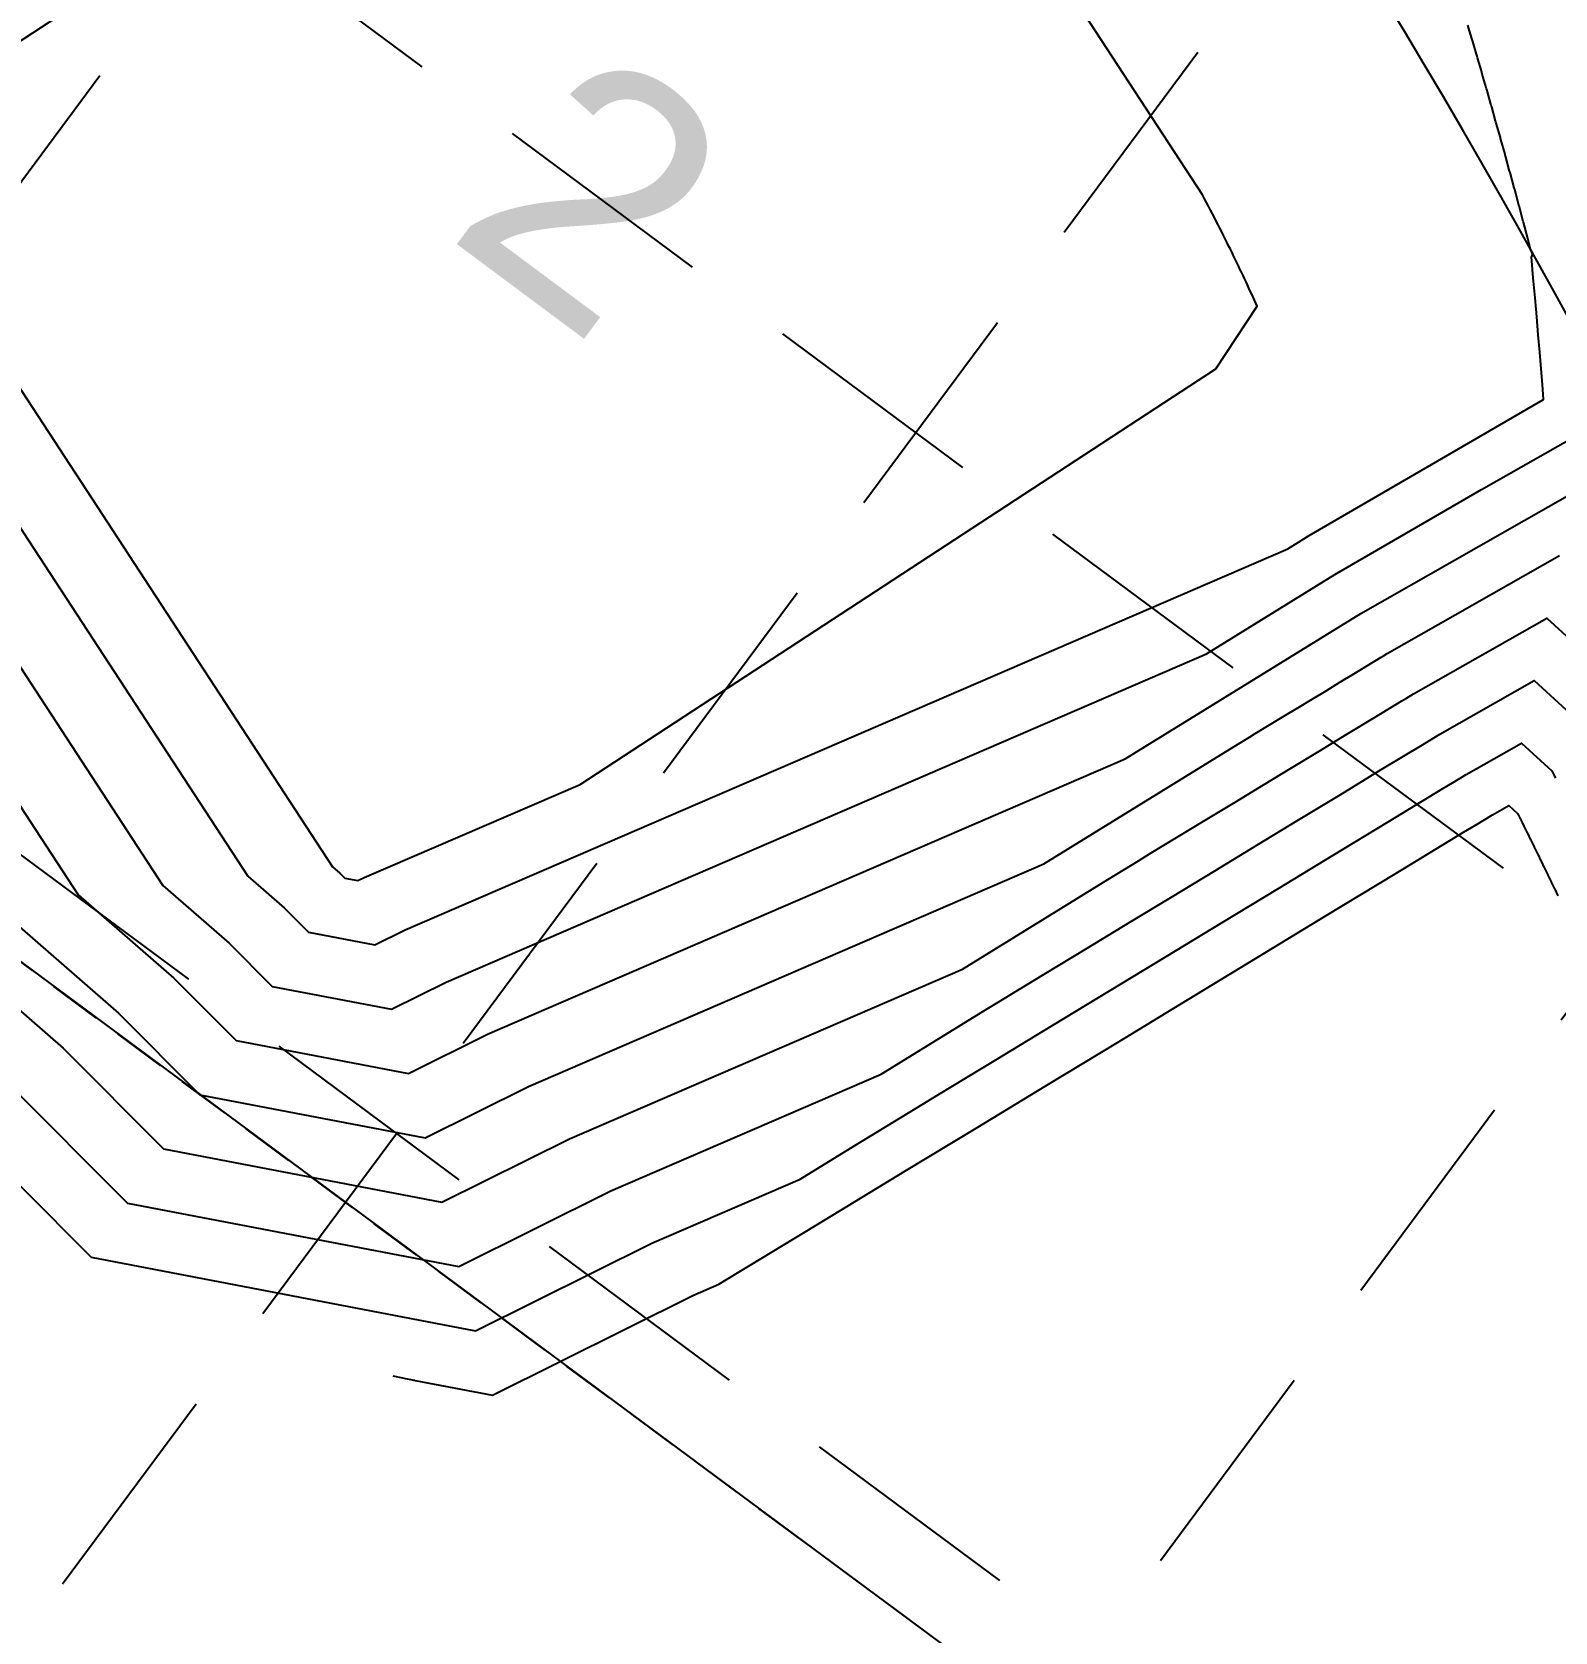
# Model space of a CAD drawing. Header units: feet. Extents: x 2260 to 6199, y 3666 to 7344.
# Drawn here: x 4883.5 to 4975.1, y 4192.9 to 4289.2 of the extents above; entities that cross this region are included whole.
import ezdxf
from ezdxf.enums import TextEntityAlignment as Align

# ---------------------------------------------------------------- set-up
doc = ezdxf.new("R2010")
doc.units = ezdxf.units.FT
doc.header["$LTSCALE"] = 40
doc.header["$MEASUREMENT"] = 0
doc.linetypes.add('HIDDEN', pattern=[0.375, 0.25, -0.125])
doc.linetypes.add('TIGHT', pattern=[0.12, 0.08, -0.04])
for name, color, linetype in [('EOP-PROP', 4, 'CONTINUOUS'), ('ESMT-LINE', 6, 'TIGHT'), ('GRID', 254, 'HIDDEN'), ('LOT-NOS', 4, 'CONTINUOUS'), ('lots-line', 4, 'CONTINUOUS'), ('PC', 43, 'CONTINUOUS'), ('POND', 5, 'CONTINUOUS'), ('ST-ROW', 2, 'CONTINUOUS')]:
    doc.layers.add(name, color=color, linetype=linetype)
doc.styles.get("Standard").update_dxf_attribs({"font": 'ARIAL.TTF'})

msp = doc.modelspace()

# ---------------------------------------------------------------- hatches: boundary and pattern name
at = {"layer": 'POND'}
h = msp.add_hatch(dxfattribs=at)
h.set_pattern_fill('ANSI31', color=256, scale=60, style=0)
edge = h.paths.add_edge_path()
edge.add_line((4863.353, 6262.326), (4832.613, 6283.584))
edge.add_line((4832.613, 6283.584), (4828.951, 6094.848))
edge.add_line((4828.951, 6094.848), (4828.265, 6021.936))
edge.add_line((4828.265, 6021.936), (4847.632, 5898.393))
edge.add_line((4847.632, 5898.393), (4848.09, 5787.699))
edge.add_line((4848.09, 5787.699), (4853.68, 5749.385))
edge.add_line((4853.68, 5749.385), (4869.801, 5688.769))
edge.add_line((4869.801, 5688.769), (4874.377, 5637.74))
edge.add_line((4874.377, 5637.74), (4884.838, 5598.232))
edge.add_line((4884.838, 5598.232), (4879.893, 5563.291))
edge.add_line((4879.893, 5563.291), (4875.071, 5535.802))
edge.add_line((4875.071, 5535.802), (4886.827, 5492.93))
edge.add_line((4886.827, 5492.93), (4883.048, 5458.457))
edge.add_line((4883.048, 5458.457), (4889.304, 5416.552))
edge.add_line((4889.304, 5416.552), (4906.429, 5313.795))
edge.add_line((4906.429, 5313.795), (4892.003, 5244.123))
edge.add_line((4892.003, 5244.123), (4898.159, 5209.036))
edge.add_line((4898.159, 5209.036), (4893.387, 5196.187))
edge.add_line((4893.387, 5196.187), (4908.411, 5098.29))
edge.add_line((4908.411, 5098.29), (4924.305, 5022.584))
edge.add_line((4924.305, 5022.584), (4923.267, 4983.396))
edge.add_line((4923.267, 4983.396), (4937.517, 4964.849))
edge.add_line((4937.517, 4964.849), (4969.271, 4921.35))
edge.add_line((4969.271, 4921.35), (4967.618, 4860.729))
edge.add_line((4967.618, 4860.729), (4960.155, 4836.434))
edge.add_line((4960.155, 4836.434), (4955.165, 4822.588))
edge.add_line((4955.165, 4822.588), (4971.989, 4795.467))
edge.add_line((4971.989, 4795.467), (4979.836, 4773.672))
edge.add_line((4979.836, 4773.672), (4989.694, 4738.399))
edge.add_line((4989.694, 4738.399), (4988.655, 4699.211))
edge.add_line((4988.655, 4699.211), (4985.504, 4689.558))
edge.add_line((4985.504, 4689.558), (4978.631, 4658.686))
edge.add_line((4978.631, 4658.686), (4976.821, 4640.048))
edge.add_line((4976.821, 4640.048), (4998.817, 4615.764))
edge.add_line((4998.817, 4615.764), (5014.409, 4588.232))
edge.add_line((5014.409, 4588.232), (5041.935, 4510.338))
edge.add_line((5041.935, 4510.338), (5037.43, 4487.518))
edge.add_line((5037.43, 4487.518), (5039.129, 4428.436))
edge.add_line((5039.129, 4428.436), (5050.174, 4396.851))
edge.add_line((5050.174, 4396.851), (5077.994, 4337.697))
edge.add_line((5077.994, 4337.697), (5172.268, 4069.55))
edge.add_line((5172.268, 4069.55), (5191.801, 4095.126))
edge.add_line((5191.801, 4095.126), (5125.439, 4396.171))
edge.add_line((5125.439, 4396.171), (5117.339, 4487.528))
edge.add_line((5117.339, 4487.528), (5073.413, 4643.969))
edge.add_line((5073.413, 4643.969), (5064.898, 4695.709))
edge.add_line((5064.898, 4695.709), (5032.387, 4796.886))
edge.add_line((5032.387, 4796.886), (5027.788, 4859.492))
edge.add_line((5027.788, 4859.492), (5015.99, 4975.615))
edge.add_line((5015.99, 4975.615), (4999.412, 5007.169))
edge.add_line((4999.412, 5007.169), (4995.839, 5066.284))
edge.add_line((4995.839, 5066.284), (4938.691, 5327.031))
edge.add_line((4938.691, 5327.031), (4957.398, 5595.005))
edge.add_line((4957.398, 5595.005), (4940.454, 5946.721))
edge.add_line((4940.454, 5946.721), (4931.046, 6032.46))
edge.add_line((4931.046, 6032.46), (4906.393, 6095.713))
edge.add_line((4906.393, 6095.713), (4865.821, 6172.045))
edge.add_line((4865.821, 6172.045), (4864.54, 6247.036))

# ---------------------------------------------------------------- linework, layer by layer
at = {"layer": 'EOP-PROP', "color": 7}
for radius, start in [(518.5, 20.23119), (481.5, 17.55174)]:
    msp.add_arc((4565.366, 4048.387), radius, start, 53.37652, dxfattribs=at)
at = {"layer": 'ESMT-LINE', "color": 7}
msp.add_line((4995.374, 4149.887), (4533.75, 4491.531), dxfattribs=at)
at = {"layer": 'GRID', "linetype": 'HIDDEN', "ltscale": 1.35}
for p, q in [((2586.069, 6007.536), (5188.502, 4078.364)), ((2555.757, 5964.678), (5158.19, 4035.507)), ((5828.149, 5555.416), (4738.963, 4086.115)), ((5870.124, 5524.3), (4780.938, 4054.999)), ((5912.098, 5493.185), (4822.913, 4023.884))]:
    msp.add_line(p, q, dxfattribs=at)
at = {"layer": 'lots-line', "color": 7}
msp.add_line((4533.75, 4491.531), (4962.708, 4174.063), dxfattribs=at)
at = {"layer": 'PC', "color": 43, "flags": 128}
for points, elevation in [([(4903.441, 4238.293), (4916.44, 4243.906), (4954.706, 4268.916), (4957.196, 4272.683), (4957.116, 4272.862), (4957.035, 4273.042), (4956.953, 4273.223), (4956.869, 4273.405), (4956.785, 4273.589), (4956.7, 4273.774), (4956.613, 4273.961), (4956.613, 4273.961), (4956.525, 4274.149), (4956.436, 4274.339), (4956.346, 4274.53), (4956.255, 4274.722), (4956.163, 4274.916), (4956.069, 4275.112), (4955.974, 4275.309), (4955.878, 4275.507), (4955.78, 4275.708), (4955.682, 4275.909), (4955.582, 4276.113), (4955.48, 4276.318), (4955.377, 4276.525), (4955.273, 4276.733), (4955.168, 4276.943), (4955.061, 4277.155), (4954.953, 4277.369), (4954.843, 4277.584), (4954.732, 4277.801), (4954.619, 4278.02), (4954.505, 4278.241), (4954.389, 4278.464), (4954.272, 4278.689), (4954.153, 4278.915), (4954.033, 4279.144), (4953.911, 4279.375), (4932.913, 4311.501)], 546), ([(4915.496, 4310.034), (4874.967, 4283.545)], 546), ([(4873.577, 4273.362), (4896.442, 4238.378), (4898.659, 4236.447), (4900.098, 4235.005), (4904.086, 4234.241), (4905.916, 4235.151), (4959.039, 4258.088), (4960.327, 4258.883), (4974.439, 4267.061), (4974.366, 4267.971), (4974.289, 4268.92), (4974.206, 4269.914), (4974.118, 4270.954), (4974.023, 4272.044), (4973.922, 4273.188), (4973.814, 4274.39), (4973.699, 4275.655), (4973.793, 4275.798), (4973.657, 4276.102), (4973.486, 4276.751), (4973.485, 4276.757), (4973.483, 4276.763), (4973.224, 4277.737), (4973.22, 4277.752), (4973.216, 4277.767), (4972.961, 4278.721), (4972.954, 4278.745), (4972.947, 4278.769), (4972.695, 4279.704), (4972.686, 4279.737), (4972.676, 4279.77), (4972.667, 4279.804), (4972.415, 4280.728), (4972.403, 4280.77), (4972.391, 4280.813), (4972.143, 4281.718), (4972.128, 4281.769), (4972.113, 4281.821), (4971.868, 4282.706), (4971.851, 4282.767), (4971.851, 4282.767), (4971.833, 4282.829), (4971.591, 4283.694), (4971.571, 4283.763), (4971.55, 4283.834), (4971.312, 4284.68), (4971.289, 4284.758), (4971.266, 4284.838), (4971.03, 4285.664), (4971.005, 4285.752), (4970.979, 4285.84), (4970.747, 4286.648), (4970.719, 4286.744), (4970.69, 4286.842), (4970.462, 4287.63), (4970.431, 4287.735), (4970.399, 4287.842), (4970.175, 4288.612), (4970.141, 4288.725), (4970.106, 4288.841), (4969.885, 4289.592)], 545), ([(4875.089, 4279.418), (4901.546, 4238.939), (4901.989, 4238.552), (4902.277, 4238.264), (4903.075, 4238.111), (4903.441, 4238.293)], 546), ([(4872.066, 4267.305), (4891.338, 4237.818), (4895.328, 4234.341), (4897.919, 4231.745), (4905.097, 4230.371), (4908.39, 4232.008), (4954.146, 4251.764), (4961.877, 4256.539), (4970.703, 4261.654), (4976.925, 4265.189)], 544), ([(4870.554, 4261.249), (4886.234, 4237.258), (4891.997, 4232.235), (4895.74, 4228.486), (4906.108, 4226.501), (4910.865, 4228.866), (4949.254, 4245.441), (4963.426, 4254.195), (4976.16, 4261.43)], 543), ([(4881.13, 4236.698), (4888.666, 4230.129), (4893.561, 4225.226), (4907.119, 4222.631), (4913.34, 4225.723), (4944.361, 4239.117), (4955.813, 4246.191), (4956.738, 4246.752), (4957.075, 4246.956), (4957.938, 4247.48), (4958.796, 4248), (4959.649, 4248.518), (4960.497, 4249.032), (4961.34, 4249.543), (4962.178, 4250.052), (4963.012, 4250.557), (4963.84, 4251.06), (4964.664, 4251.56), (4964.809, 4251.647), (4965.012, 4251.771), (4975.396, 4257.67)], 542), ([(4876.026, 4236.137), (4885.335, 4228.024), (4891.382, 4221.967), (4908.131, 4218.761), (4915.815, 4222.581), (4939.468, 4232.794), (4948.201, 4238.188), (4950.05, 4239.309), (4950.724, 4239.718), (4952.45, 4240.765), (4954.166, 4241.806), (4955.872, 4242.84), (4957.568, 4243.869), (4959.254, 4244.892), (4960.931, 4245.909), (4962.597, 4246.92), (4964.255, 4247.925), (4965.903, 4248.925), (4966.191, 4249.1), (4966.598, 4249.347), (4974.631, 4253.91), (4979.026, 4249.9)], 541), ([(4882.005, 4225.918), (4889.204, 4218.708), (4909.142, 4214.891), (4918.29, 4219.438), (4934.576, 4226.47), (4940.588, 4230.184), (4943.362, 4231.866), (4944.373, 4232.479), (4946.962, 4234.05), (4949.536, 4235.611), (4952.095, 4237.163), (4954.639, 4238.706), (4957.168, 4240.241), (4959.683, 4241.766), (4962.183, 4243.283), (4964.669, 4244.791), (4967.141, 4246.29), (4967.574, 4246.553), (4968.184, 4246.923), (4973.866, 4250.151), (4976.975, 4247.314)], 540), ([(4878.674, 4223.812), (4887.025, 4215.448), (4910.153, 4211.021), (4920.764, 4216.296), (4929.683, 4220.146), (4932.976, 4222.18), (4936.674, 4224.423), (4938.022, 4225.241), (4941.474, 4227.335), (4944.906, 4229.417), (4948.318, 4231.486), (4951.71, 4233.544), (4955.082, 4235.589), (4958.435, 4237.623), (4961.769, 4239.645), (4965.084, 4241.656), (4968.379, 4243.655), (4968.957, 4244.005), (4969.77, 4244.498), (4973.102, 4246.391), (4974.924, 4244.728), (4974.968, 4244.643), (4975.012, 4244.559), (4975.056, 4244.474), (4975.1, 4244.389), (4975.144, 4244.304)], 539), ([(4905.179, 4208.311), (4905.751, 4208.195), (4905.925, 4208.16), (4906.26, 4208.092), (4906.417, 4208.06), (4906.507, 4208.042), (4906.52, 4208.04), (4911.164, 4207.151), (4923.239, 4213.153), (4924.791, 4213.823), (4925.363, 4214.177), (4929.986, 4216.981), (4931.671, 4218.003), (4935.986, 4220.62), (4940.276, 4223.222), (4944.54, 4225.809), (4948.781, 4228.381), (4952.996, 4230.938), (4957.187, 4233.48), (4961.355, 4236.008), (4965.498, 4238.521), (4969.618, 4241.02), (4970.339, 4241.458), (4971.356, 4242.074), (4972.337, 4242.632), (4972.874, 4242.142), (4972.887, 4242.117), (4972.9, 4242.092), (4972.912, 4242.067), (4972.925, 4242.042), (4972.938, 4242.017), (4972.951, 4241.992), (4972.964, 4241.967), (4972.977, 4241.942), (4972.99, 4241.917), (4973.003, 4241.892), (4973.015, 4241.866), (4973.028, 4241.841), (4973.041, 4241.816), (4973.054, 4241.791), (4973.066, 4241.765), (4973.079, 4241.74), (4973.092, 4241.714), (4973.105, 4241.689), (4973.117, 4241.664), (4973.13, 4241.638), (4973.142, 4241.613), (4973.155, 4241.587), (4973.241, 4241.413), (4973.254, 4241.387), (4973.449, 4240.993), (4973.461, 4240.967), (4973.655, 4240.572), (4973.668, 4240.546), (4973.862, 4240.151), (4973.875, 4240.125), (4974.068, 4239.73), (4974.081, 4239.704), (4974.273, 4239.309), (4974.286, 4239.282), (4974.478, 4238.888), (4974.492, 4238.86), (4974.683, 4238.466), (4974.696, 4238.438), (4974.828, 4238.166), (4974.887, 4238.044), (4974.901, 4238.016), (4975.091, 4237.622), (4975.105, 4237.594), (4975.295, 4237.2)], 538)]:
    msp.add_lwpolyline(points, dxfattribs=dict(at, elevation=elevation))
at = {"layer": 'ST-ROW', "color": 7}
msp.add_arc((4565.366, 4048.387), 467.5, 17.55174, 53.37652, dxfattribs=at)

# ---------------------------------------------------------------- texts
at = {"layer": 'LOT-NOS', "color": 7}
msp.add_text('2', height=15, rotation=323.3354, dxfattribs=at).set_placement((4917.334, 4279.581), align=Align.MIDDLE_CENTER)

doc.saveas('drawing.dxf')
